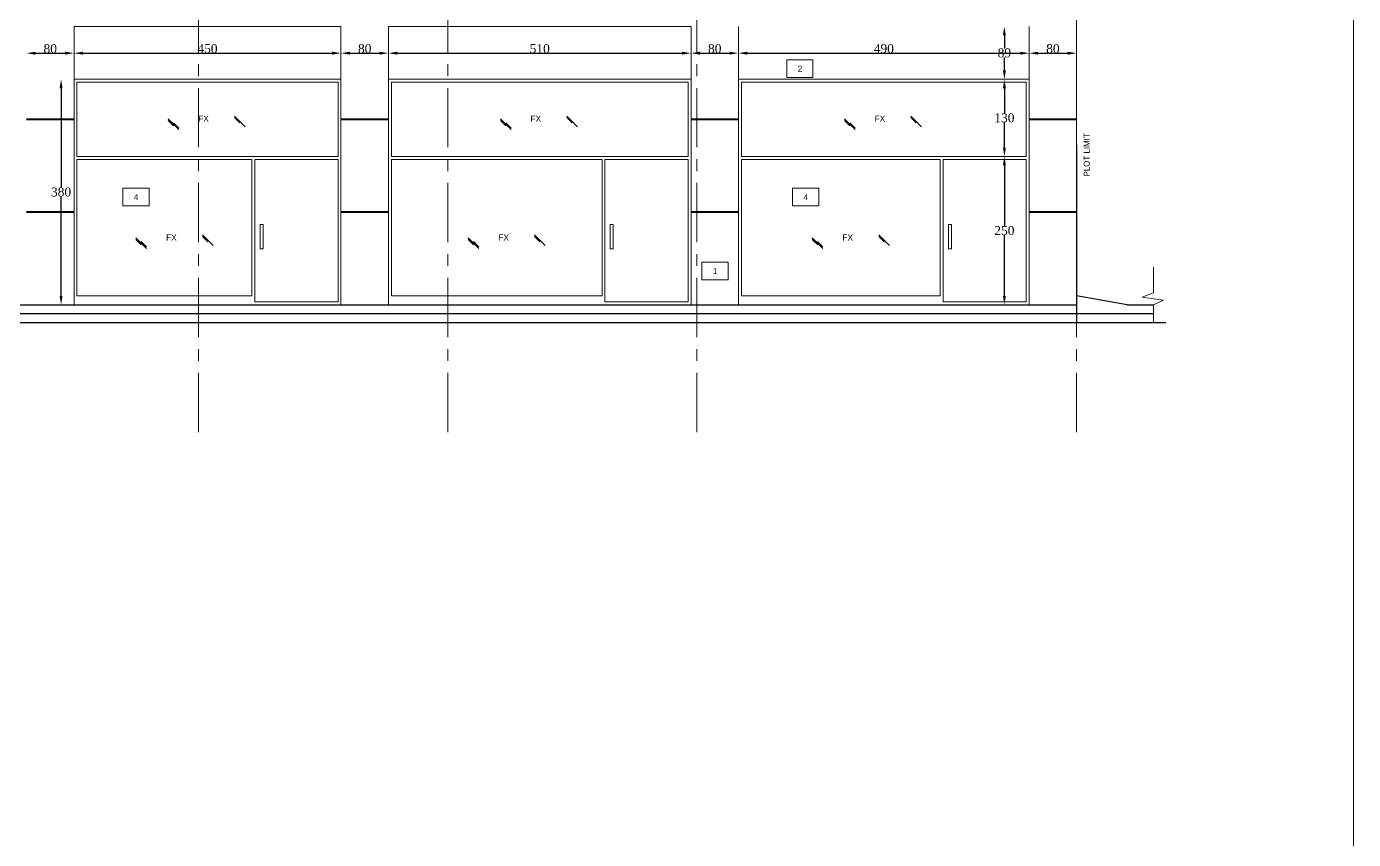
# Model space of a CAD drawing. Header units: millimetres. Extents: x -9083 to 924194, y -232449 to 321637.
# Drawn here: x 33231 to 55597, y 90951 to 104655 of the extents above; entities that cross this region are included whole.
import ezdxf
from ezdxf.enums import TextEntityAlignment as Align

# ---------------------------------------------------------------- set-up
doc = ezdxf.new("R2010")
doc.units = ezdxf.units.MM
doc.header["$LTSCALE"] = 400
doc.header["$MEASUREMENT"] = 0
doc.header["$PDMODE"] = 3
for name, pattern in [('CENTER', [2, 1.25, -0.25, 0.25, -0.25]), ('CENTERX2', [4, 2.5, -0.5, 0.5, -0.5]), ('DASHDOT', [1, 0.5, -0.25, 0, -0.25])]:
    doc.linetypes.add(name, pattern=pattern)
doc.layers.get('0').update_dxf_attribs({"lineweight": 0, "true_color": 0xff1414})
doc.layers.get('Defpoints').update_dxf_attribs({"color": 8, "lineweight": 5})
doc.layers.add('AXIES', color=7, linetype='CENTER', lineweight=0, true_color=0x949596)
for name, color, linetype, lineweight in [('ELEVATION 00', 7, 'Continuous', 30), ('ELEVATION 02', 3, 'Continuous', 18), ('ELEVATION WINDOW', 5, 'Continuous', 5), ('PLOT BOWNDARY', 1, 'DASHDOT', 50), ('ROOMS DIMENSION', 3, 'Continuous', 5), ('STAIR', 1, 'Continuous', 5), ('TAG ELEVATIONS DETAIL', 8, 'Continuous', 9)]:
    doc.layers.add(name, color=color, linetype=linetype, lineweight=lineweight)
doc.layers.add('HACH', color=8, linetype='Continuous')
doc.styles.add('ROMAN', font='times.ttf')
doc.styles.get("Standard").update_dxf_attribs({"font": 'GOTHIC.TTF', "height": 220})
doc.styles.add('WA-GV03-ELEV & SEC.-TYPE A$0$BOLD', font='romantic.ttf')
doc.styles.add('WA-GV03-ELEV & SEC.-TYPE A$0$Standard', font='arial.ttf')
doc.styles.add('XREF$0$STANDARD', font='verdana.ttf')
doc.dimstyles.new('ELEV DIM', dxfattribs={"dimtxt": 150, "dimasz": 150, "dimexe": 0.06, "dimexo": 0.06, "dimgap": 0.03, "dimtad": 1, "dimtih": 1, "dimtoh": 1, "dimdec": 0, "dimlfac": 0.1, "dimzin": 13, "dimdsep": 46, "dimtxsty": 'ROMAN', "dimcen": 0.09, "dimdle": 0.06, "dimse1": 1, "dimse2": 1, "dimclrd": 256, "dimclre": 256, "dimclrt": 3, "dimadec": 0, "dimazin": 0, "dimtfac": 1, "dimtdec": 0, "dimtix": 1, "dimtmove": 2, "dimatfit": 3, "dimfxl": 0.06, "dimtolj": 1, "dimtzin": 0, "dimarcsym": 0})

# ---------------------------------------------------------------- blocks, each defined once
blk = doc.blocks.new('rffghffr')
at = {"layer": 'AXIES', "linetype": 'CENTERX2'}
for p, q in [((6110882.5, 695783), (6110882.5, 714330.6)), ((6115082.5, 695783), (6115082.5, 714330.6)), ((6119282.5, 695783), (6119282.5, 714330.6)), ((6125682.5, 695783), (6125682.5, 714330.6))]:
    blk.add_line(p, q, dxfattribs=at)
blk = doc.blocks.new('*D341')
at = {"layer": 'Defpoints', "color": 0, "transparency": 16777216}
for p in [(34031, 104206), (33231, 103765), (34031, 103765)]:
    blk.add_point(p, dxfattribs=at)
at = {"layer": 'ROOMS DIMENSION', "lineweight": -2, "transparency": 16777216}
blk.add_line((33381, 104206), (33881, 104206), dxfattribs=at)
at = {"layer": 'ROOMS DIMENSION', "transparency": 16777216}
for points in [[(33381, 104231), (33381, 104181), (33231, 104206)], [(33881, 104231), (33881, 104181), (34031, 104206)]]:
    blk.add_solid(points, dxfattribs=at)
at = {"layer": 'ROOMS DIMENSION', "color": 3, "transparency": 16777216, "insert": (33631, 104282), "char_height": 150, "attachment_point": 5, "style": 'ROMAN'}
blk.add_mtext('\\A1;80', dxfattribs=at)
blk = doc.blocks.new('*D342')
at = {"layer": 'Defpoints', "color": 0, "transparency": 16777216}
for p in [(38531, 104206), (34031, 103765), (38531, 103765)]:
    blk.add_point(p, dxfattribs=at)
at = {"layer": 'ROOMS DIMENSION', "lineweight": -2, "transparency": 16777216}
blk.add_line((34181, 104206), (38381, 104206), dxfattribs=at)
at = {"layer": 'ROOMS DIMENSION', "transparency": 16777216}
for points in [[(34181, 104231), (34181, 104181), (34031, 104206)], [(38381, 104231), (38381, 104181), (38531, 104206)]]:
    blk.add_solid(points, dxfattribs=at)
at = {"layer": 'ROOMS DIMENSION', "color": 3, "transparency": 16777216, "insert": (36281, 104282), "char_height": 150, "attachment_point": 5, "style": 'ROMAN'}
blk.add_mtext('\\A1;450', dxfattribs=at)
blk = doc.blocks.new('*D343')
at = {"layer": 'Defpoints', "color": 0, "transparency": 16777216}
for p in [(39331, 104206), (38531, 103765), (39331, 103765)]:
    blk.add_point(p, dxfattribs=at)
at = {"layer": 'ROOMS DIMENSION', "lineweight": -2, "transparency": 16777216}
blk.add_line((38681, 104206), (39181, 104206), dxfattribs=at)
at = {"layer": 'ROOMS DIMENSION', "transparency": 16777216}
for points in [[(38681, 104231), (38681, 104181), (38531, 104206)], [(39181, 104231), (39181, 104181), (39331, 104206)]]:
    blk.add_solid(points, dxfattribs=at)
at = {"layer": 'ROOMS DIMENSION', "color": 3, "transparency": 16777216, "insert": (38931, 104282), "char_height": 150, "attachment_point": 5, "style": 'ROMAN'}
blk.add_mtext('\\A1;80', dxfattribs=at)
blk = doc.blocks.new('*D344')
at = {"layer": 'Defpoints', "color": 0, "transparency": 16777216}
for p in [(44431, 104206), (39331, 103765), (44431, 103765)]:
    blk.add_point(p, dxfattribs=at)
at = {"layer": 'ROOMS DIMENSION', "lineweight": -2, "transparency": 16777216}
blk.add_line((39481, 104206), (44281, 104206), dxfattribs=at)
at = {"layer": 'ROOMS DIMENSION', "transparency": 16777216}
for points in [[(39481, 104231), (39481, 104181), (39331, 104206)], [(44281, 104231), (44281, 104181), (44431, 104206)]]:
    blk.add_solid(points, dxfattribs=at)
at = {"layer": 'ROOMS DIMENSION', "color": 3, "transparency": 16777216, "insert": (41881, 104282), "char_height": 150, "attachment_point": 5, "style": 'ROMAN'}
blk.add_mtext('\\A1;510', dxfattribs=at)
blk = doc.blocks.new('*D345')
at = {"layer": 'Defpoints', "color": 0, "transparency": 16777216}
for p in [(45231, 104206), (44431, 103765), (45231, 103765)]:
    blk.add_point(p, dxfattribs=at)
at = {"layer": 'ROOMS DIMENSION', "lineweight": -2, "transparency": 16777216}
blk.add_line((44581, 104206), (45081, 104206), dxfattribs=at)
at = {"layer": 'ROOMS DIMENSION', "transparency": 16777216}
for points in [[(44581, 104231), (44581, 104181), (44431, 104206)], [(45081, 104231), (45081, 104181), (45231, 104206)]]:
    blk.add_solid(points, dxfattribs=at)
at = {"layer": 'ROOMS DIMENSION', "color": 3, "transparency": 16777216, "insert": (44831, 104282), "char_height": 150, "attachment_point": 5, "style": 'ROMAN'}
blk.add_mtext('\\A1;80', dxfattribs=at)
blk = doc.blocks.new('*D346')
at = {"layer": 'Defpoints', "color": 0, "transparency": 16777216}
for p in [(50131, 104206), (50131, 104181), (45231, 103765)]:
    blk.add_point(p, dxfattribs=at)
at = {"layer": 'ROOMS DIMENSION', "lineweight": -2, "transparency": 16777216}
blk.add_line((45381, 104206), (49981, 104206), dxfattribs=at)
at = {"layer": 'ROOMS DIMENSION', "transparency": 16777216}
for points in [[(45381, 104231), (45381, 104181), (45231, 104206)], [(49981, 104231), (49981, 104181), (50131, 104206)]]:
    blk.add_solid(points, dxfattribs=at)
at = {"layer": 'ROOMS DIMENSION', "color": 3, "transparency": 16777216, "insert": (47681, 104282), "char_height": 150, "attachment_point": 5, "style": 'ROMAN'}
blk.add_mtext('\\A1;490', dxfattribs=at)
blk = doc.blocks.new('*D347')
at = {"layer": 'Defpoints', "color": 0, "transparency": 16777216}
for p in [(50131, 104181), (50931, 104218), (50931, 104206)]:
    blk.add_point(p, dxfattribs=at)
at = {"layer": 'ROOMS DIMENSION', "lineweight": -2, "transparency": 16777216}
blk.add_line((50281, 104206), (50781, 104206), dxfattribs=at)
at = {"layer": 'ROOMS DIMENSION', "transparency": 16777216}
for points in [[(50281, 104231), (50281, 104181), (50131, 104206)], [(50781, 104231), (50781, 104181), (50931, 104206)]]:
    blk.add_solid(points, dxfattribs=at)
at = {"layer": 'ROOMS DIMENSION', "color": 3, "transparency": 16777216, "insert": (50531, 104282), "char_height": 150, "attachment_point": 5, "style": 'ROMAN'}
blk.add_mtext('\\A1;80', dxfattribs=at)
blk = doc.blocks.new('*D302')
at = {"layer": 'Defpoints', "color": 0, "transparency": 16777216}
for p in [(49713, 102465), (49858, 102465), (49858, 99965)]:
    blk.add_point(p, dxfattribs=at)
at = {"layer": 'ROOMS DIMENSION', "lineweight": -2, "transparency": 16777216}
for p, q in [((49713, 102315), (49713, 101291)), ((49713, 100115), (49713, 101139))]:
    blk.add_line(p, q, dxfattribs=at)
at = {"layer": 'ROOMS DIMENSION', "transparency": 16777216}
for points in [[(49688, 102315), (49738, 102315), (49713, 102465)], [(49688, 100115), (49738, 100115), (49713, 99965)]]:
    blk.add_solid(points, dxfattribs=at)
at = {"layer": 'ROOMS DIMENSION', "color": 3, "transparency": 16777216, "insert": (49713, 101215), "char_height": 150, "attachment_point": 5, "style": 'ROMAN'}
blk.add_mtext('\\A1;250', dxfattribs=at)
blk = doc.blocks.new('*D303')
at = {"layer": 'Defpoints', "color": 0, "transparency": 16777216}
for p in [(49713, 103765), (49908, 103765), (49908, 102465)]:
    blk.add_point(p, dxfattribs=at)
at = {"layer": 'ROOMS DIMENSION', "lineweight": -2, "transparency": 16777216}
for p, q in [((49713, 103615), (49713, 103191)), ((49713, 102615), (49713, 103039))]:
    blk.add_line(p, q, dxfattribs=at)
at = {"layer": 'ROOMS DIMENSION', "transparency": 16777216}
for points in [[(49688, 103615), (49738, 103615), (49713, 103765)], [(49688, 102615), (49738, 102615), (49713, 102465)]]:
    blk.add_solid(points, dxfattribs=at)
at = {"layer": 'ROOMS DIMENSION', "color": 3, "transparency": 16777216, "insert": (49713, 103115), "char_height": 150, "attachment_point": 5, "style": 'ROMAN'}
blk.add_mtext('\\A1;130', dxfattribs=at)
blk = doc.blocks.new('*D304')
at = {"layer": 'Defpoints', "color": 0, "transparency": 16777216}
for p in [(49713, 104655), (49908, 104655), (49908, 103765)]:
    blk.add_point(p, dxfattribs=at)
at = {"layer": 'ROOMS DIMENSION', "lineweight": -2, "transparency": 16777216}
for p, q in [((49713, 104505), (49713, 104287)), ((49713, 103915), (49713, 104133))]:
    blk.add_line(p, q, dxfattribs=at)
at = {"layer": 'ROOMS DIMENSION', "transparency": 16777216}
for points in [[(49688, 104505), (49738, 104505), (49713, 104655)], [(49688, 103915), (49738, 103915), (49713, 103765)]]:
    blk.add_solid(points, dxfattribs=at)
at = {"layer": 'ROOMS DIMENSION', "color": 3, "transparency": 16777216, "insert": (49713, 104210), "char_height": 150, "attachment_point": 5, "style": 'ROMAN'}
blk.add_mtext('\\A1;89', dxfattribs=at)
blk = doc.blocks.new('WA-GV03-ELEV & SEC.-TYPE A$0$RCSS TG')
blk.add_lwpolyline([(28718, -28969), (29160, -28969), (29160, -29267), (28718, -29267)], close=True)
at = {"style": 'WA-GV03-ELEV & SEC.-TYPE A$0$BOLD'}
blk.add_attdef('CH', text='', height=80, dxfattribs=at).set_placement((28932, -29118), align=Align.MIDDLE)
blk = doc.blocks.new('*D369')
at = {"layer": 'Defpoints', "color": 0, "transparency": 16777216}
for p in [(34031, 103765), (33813, 99965), (34031, 99965)]:
    blk.add_point(p, dxfattribs=at)
at = {"layer": 'ROOMS DIMENSION', "lineweight": -2, "transparency": 16777216}
for p, q in [((33813, 103615), (33813, 101941)), ((33813, 100115), (33813, 101789))]:
    blk.add_line(p, q, dxfattribs=at)
at = {"layer": 'ROOMS DIMENSION', "transparency": 16777216}
for points in [[(33788, 103615), (33838, 103615), (33813, 103765)], [(33788, 100115), (33838, 100115), (33813, 99965)]]:
    blk.add_solid(points, dxfattribs=at)
at = {"layer": 'ROOMS DIMENSION', "color": 3, "transparency": 16777216, "insert": (33813, 101865), "char_height": 150, "attachment_point": 5, "style": 'ROMAN'}
blk.add_mtext('\\A1;380', dxfattribs=at)

msp = doc.modelspace()

# ---------------------------------------------------------------- linework, layer by layer
at = {"layer": 'Defpoints'}
msp.add_lwpolyline([(-8100, 123208.72705), (55596.80779, 123208.72705), (55596.80779, 64923.38106), (-8100, 64923.38106)], close=True, dxfattribs=at)
at = {"layer": 'ELEVATION 00'}
for p, q in [((51781.67199, 99965.00308), (50931.26178, 100115.00308)), ((1372.59041, 99815.00308), (52223.85168, 99815.00308)), ((10431.23331, 99965.00308), (50931.26178, 99965.00308)), ((51781.67199, 99965.00308), (52223.85168, 99965.00308)), ((708.58114, 99665.00308), (52435.22217, 99665.00308))]:
    msp.add_line(p, q, dxfattribs=at)
at = {"layer": 'ELEVATION 02'}
for p, q in [((34031.26178, 104655.00308), (38531.26178, 104655.00308)), ((34031.26178, 99965.00308), (34031.26178, 104655.00308)), ((38531.26178, 99965.00308), (38531.26178, 104655.00308)), ((39331.26178, 104655.00308), (44431.26178, 104655.00308)), ((39331.26178, 99965.00308), (39331.26178, 104655.00308)), ((44431.26178, 99965.00308), (44431.26178, 104655.00308)), ((45231.26178, 99965.00308), (45231.26178, 104655.00308)), ((50131.26634, 99965.00308), (50131.26634, 104655.00308)), ((50931.26178, 104655.00308), (50931.26178, 103101.00308)), ((34031.26178, 103765.00308), (38531.26178, 103765.00308)), ((39331.26178, 103765.00308), (44431.26178, 103765.00308)), ((45231.26178, 103765.00308), (50131.26634, 103765.00308)), ((33231.26634, 103101.00308), (34031.26178, 103101.00308)), ((33247.99339, 103091.00308), (33231.26634, 103101.00308)), ((33231.26634, 103081.00308), (33247.99339, 103091.00308)), ((33231.26634, 103081.00308), (34031.26178, 103081.00308)), ((34014.53473, 103091.00308), (34031.26178, 103101.00308)), ((34031.26178, 103081.00308), (34014.53473, 103091.00308)), ((34031.26178, 103081.00308), (34031.26178, 101538.00308)), ((38531.26634, 103101.00308), (39331.26178, 103101.00308)), ((38547.99339, 103091.00308), (38531.26634, 103101.00308)), ((38531.26634, 103081.00308), (38547.99339, 103091.00308)), ((38531.26634, 103081.00308), (39331.26178, 103081.00308)), ((39314.53473, 103091.00308), (39331.26178, 103101.00308)), ((39331.26178, 103081.00308), (39314.53473, 103091.00308)), ((44431.26634, 103101.00308), (45231.26178, 103101.00308)), ((44447.99339, 103091.00308), (44431.26634, 103101.00308)), ((44431.26634, 103081.00308), (44447.99339, 103091.00308)), ((44431.26634, 103081.00308), (45231.26178, 103081.00308)), ((45214.53473, 103091.00308), (45231.26178, 103101.00308)), ((45231.26178, 103081.00308), (45214.53473, 103091.00308)), ((50131.26634, 103101.00308), (50931.26178, 103101.00308)), ((50147.99339, 103091.00308), (50131.26634, 103101.00308)), ((50131.26634, 103081.00308), (50147.99339, 103091.00308)), ((50131.26634, 103081.00308), (50931.26178, 103081.00308)), ((50914.53473, 103091.00308), (50931.26178, 103101.00308)), ((50931.26178, 103081.00308), (50914.53473, 103091.00308)), ((50931.26178, 103081.00308), (50931.26178, 101538.00308)), ((33231.26634, 101538.00308), (34031.26178, 101538.00308)), ((33247.99339, 101528.00308), (33231.26634, 101538.00308)), ((33231.26634, 101518.00308), (33247.99339, 101528.00308)), ((33231.26634, 101518.00308), (34031.26178, 101518.00308)), ((34014.53473, 101528.00308), (34031.26178, 101538.00308)), ((34031.26178, 101518.00308), (34014.53473, 101528.00308)), ((38531.26634, 101538.00308), (39331.26178, 101538.00308)), ((38547.99339, 101528.00308), (38531.26634, 101538.00308)), ((38531.26634, 101518.00308), (38547.99339, 101528.00308)), ((38531.26634, 101518.00308), (39331.26178, 101518.00308)), ((39314.53473, 101528.00308), (39331.26178, 101538.00308)), ((39331.26178, 101518.00308), (39314.53473, 101528.00308)), ((44431.26634, 101538.00308), (45231.26178, 101538.00308)), ((44447.99339, 101528.00308), (44431.26634, 101538.00308)), ((44431.26634, 101518.00308), (44447.99339, 101528.00308)), ((44431.26634, 101518.00308), (45231.26178, 101518.00308)), ((45214.53473, 101528.00308), (45231.26178, 101538.00308)), ((45231.26178, 101518.00308), (45214.53473, 101528.00308)), ((50131.26634, 101538.00308), (50931.26178, 101538.00308)), ((50147.99339, 101528.00308), (50131.26634, 101538.00308)), ((50131.26634, 101518.00308), (50147.99339, 101528.00308)), ((50131.26634, 101518.00308), (50931.26178, 101518.00308)), ((50914.53473, 101528.00308), (50931.26178, 101538.00308)), ((50931.26178, 101518.00308), (50914.53473, 101528.00308)), ((50931.26178, 101518.00308), (50931.26178, 99965.00308))]:
    msp.add_line(p, q, dxfattribs=at)
at = {"layer": 'ELEVATION WINDOW'}
for p, q in [((34081.26178, 103715.00308), (38481.26178, 103715.00308)), ((34081.26178, 102465.00308), (34081.26178, 103715.00308)), ((38481.26178, 102465.00308), (38481.26178, 103715.00308)), ((39381.26178, 103715.00308), (44381.26178, 103715.00308)), ((39381.26178, 102465.00308), (39381.26178, 103715.00308)), ((44381.26178, 102465.00308), (44381.26178, 103715.00308)), ((45281.26178, 103715.00308), (50081.26634, 103715.00308)), ((45281.26178, 102465.00308), (45281.26178, 103715.00308)), ((50081.26634, 102465.00308), (50081.26634, 103715.00308)), ((34081.26178, 102465.00308), (38481.26178, 102465.00308)), ((39381.26178, 102465.00308), (44381.26178, 102465.00308)), ((45281.26178, 102465.00308), (50081.26634, 102465.00308)), ((34081.26178, 102415.00308), (37031.26178, 102415.00308)), ((34081.26178, 100115.00308), (34081.26178, 102415.00308)), ((37031.26178, 100115.00308), (37031.26178, 102415.00308)), ((37081.26178, 102415.00308), (38481.26178, 102415.00308)), ((37081.26178, 100015.00308), (37081.26178, 102415.00308)), ((38481.26178, 100015.00308), (38481.26178, 102415.00308)), ((39381.26178, 102415.00308), (42931.26178, 102415.00308)), ((39381.26178, 100115.00308), (39381.26178, 102415.00308)), ((42931.26178, 100115.00308), (42931.26178, 102415.00308)), ((42981.26178, 102415.00308), (44381.26178, 102415.00308)), ((42981.26178, 100015.00308), (42981.26178, 102415.00308)), ((44381.26178, 100015.00308), (44381.26178, 102415.00308)), ((45281.26178, 102415.00308), (48631.26634, 102415.00308)), ((45281.26178, 100115.00308), (45281.26178, 102415.00308)), ((48631.26634, 100115.00308), (48631.26634, 102415.00308)), ((48681.26634, 102415.00308), (50081.26634, 102415.00308)), ((48681.26634, 100015.00308), (48681.26634, 102415.00308)), ((50081.26634, 100015.00308), (50081.26634, 102415.00308)), ((34081.26178, 100115.00308), (37031.26178, 100115.00308)), ((37081.26178, 100015.00308), (38481.26178, 100015.00308)), ((39381.26178, 100115.00308), (42931.26178, 100115.00308)), ((42981.26178, 100015.00308), (44381.26178, 100015.00308)), ((45281.26178, 100115.00308), (48631.26634, 100115.00308)), ((48681.26634, 100015.00308), (50081.26634, 100015.00308))]:
    msp.add_line(p, q, dxfattribs=at)
for points in [[(37170.03697, 101316.04488), (37219.50618, 101316.04488), (37219.50618, 100906.40551), (37170.03697, 100906.40551)], [(43070.03697, 101316.04488), (43119.50618, 101316.04488), (43119.50618, 100906.40551), (43070.03697, 100906.40551)], [(48770.04154, 101316.04488), (48819.51074, 101316.04488), (48819.51074, 100906.40551), (48770.04154, 100906.40551)]]:
    msp.add_lwpolyline(points, close=True, dxfattribs=at)
at = {"layer": 'HACH'}
for p, q in [((36917.39356, 102965.59989), (36737.39356, 103145.59989)), ((36827.84583, 103029.69178), (36737.84583, 103119.69178)), ((42517.39356, 102965.59989), (42337.39356, 103145.59989)), ((42427.84583, 103029.69178), (42337.84583, 103119.69178)), ((48317.39584, 102965.59989), (48137.39584, 103145.59989)), ((48227.84812, 103029.69178), (48137.84812, 103119.69178)), ((35797.97534, 102917.65666), (35617.97534, 103097.65666)), ((35708.42761, 102981.74854), (35618.42761, 103071.74854)), ((35797.52307, 102943.56478), (35707.52307, 103033.56478)), ((41397.97534, 102917.65666), (41217.97534, 103097.65666)), ((41308.42761, 102981.74854), (41218.42761, 103071.74854)), ((41397.52307, 102943.56478), (41307.52307, 103033.56478)), ((47197.97762, 102917.65666), (47017.97762, 103097.65666)), ((47108.4299, 102981.74854), (47018.4299, 103071.74854)), ((47197.52535, 102943.56478), (47107.52535, 103033.56478)), ((35255.45298, 100913.50508, 0.00019), (35075.45298, 101093.50508, 0.00019)), ((36374.8712, 100961.44831, 0.00019), (36194.8712, 101141.44831, 0.00019)), ((36285.32347, 101025.5402, 0.00019), (36195.32347, 101115.5402, 0.00019)), ((40855.45298, 100913.50508, 0.00019), (40675.45298, 101093.50508, 0.00019)), ((41974.8712, 100961.44831, 0.00019), (41794.8712, 101141.44831, 0.00019)), ((41885.32347, 101025.5402, 0.00019), (41795.32347, 101115.5402, 0.00019)), ((46655.45526, 100913.50508, 0.00019), (46475.45526, 101093.50508, 0.00019)), ((47774.87348, 100961.44831, 0.00019), (47594.87348, 101141.44831, 0.00019)), ((47685.32575, 101025.5402, 0.00019), (47595.32575, 101115.5402, 0.00019)), ((35165.90525, 100977.59696, 0.00019), (35075.90525, 101067.59696, 0.00019)), ((35255.0007, 100939.4132, 0.00019), (35165.0007, 101029.4132, 0.00019)), ((40765.90525, 100977.59696, 0.00019), (40675.90525, 101067.59696, 0.00019)), ((40855.0007, 100939.4132, 0.00019), (40765.0007, 101029.4132, 0.00019)), ((46565.90753, 100977.59696, 0.00019), (46475.90753, 101067.59696, 0.00019)), ((46655.00299, 100939.4132, 0.00019), (46565.00299, 101029.4132, 0.00019))]:
    msp.add_line(p, q, dxfattribs=at)
at = {"layer": 'PLOT BOWNDARY', "const_width": 25}
msp.add_lwpolyline([(50931.26178, 99665.00308), (50931.26178, 102665.00308)], dxfattribs=at)
at = {"layer": 'STAIR'}
msp.add_lwpolyline([(52223.85168, 100599.5747), (52223.85168, 100166.51018), (52036.52917, 100093.40397), (52394.57366, 100043.40397), (52223.85168, 99965.52431), (52223.85168, 99665.00308)], dxfattribs=at)

# ---------------------------------------------------------------- block references
at = {"layer": 'AXIES'}
msp.add_blockref('rffghffr', (-6074751.25257, -597964.26251), dxfattribs=at)
at = {"layer": 'TAG ELEVATIONS DETAIL'}
ref = msp.add_blockref('WA-GV03-ELEV & SEC.-TYPE A$0$RCSS TG', (17326.07708, 133061.7225), dxfattribs=at)
ref.add_attrib('CH', '2', dxfattribs={"layer": '0', "color": 1, "height": 100, "style": 'WA-GV03-ELEV & SEC.-TYPE A$0$Standard'}).set_placement((46267.71504, 103943.51342), align=Align.MIDDLE)
ref = msp.add_blockref('WA-GV03-ELEV & SEC.-TYPE A$0$RCSS TG', (6136.04841, 130896.77757), dxfattribs=at)
ref.add_attrib('CH', '4', dxfattribs={"layer": '0', "color": 1, "height": 100, "style": 'WA-GV03-ELEV & SEC.-TYPE A$0$Standard'}).set_placement((35077.68637, 101778.56849), align=Align.MIDDLE)
ref = msp.add_blockref('WA-GV03-ELEV & SEC.-TYPE A$0$RCSS TG', (17423.37997, 130896.77757), dxfattribs=at)
ref.add_attrib('CH', '4', dxfattribs={"layer": '0', "color": 1, "height": 100, "style": 'WA-GV03-ELEV & SEC.-TYPE A$0$Standard'}).set_placement((46365.01792, 101778.56849), align=Align.MIDDLE)
ref = msp.add_blockref('WA-GV03-ELEV & SEC.-TYPE A$0$RCSS TG', (15896.26057, 129651.20246), dxfattribs=at)
ref.add_attrib('CH', '1', dxfattribs={"layer": '0', "color": 1, "height": 100, "style": 'WA-GV03-ELEV & SEC.-TYPE A$0$Standard'}).set_placement((44837.89853, 100532.99338), align=Align.MIDDLE)

# ---------------------------------------------------------------- texts
at = {"layer": 'ELEVATION WINDOW'}
for p in [(36125.24829, 103049.77442, 388.60871), (41725.24829, 103049.77442, 388.60871), (47525.25057, 103049.77442, 388.60871), (35582.72592, 101045.62284, 388.60891), (41182.72592, 101045.62284, 388.60891), (46982.7282, 101045.62284, 388.60891)]:
    msp.add_text('FX', height=105, dxfattribs=at).set_placement(p)
at = {"layer": 'PLOT BOWNDARY', "insert": (51101.60343, 102491.67498), "char_height": 100, "width": 3591.7615035, "attachment_point": 5, "rotation": 90, "style": 'XREF$0$STANDARD'}
msp.add_mtext('{\\fStylus BT|b0|i0|c0|p34;PLOT LIMIT}', dxfattribs=at)

# ---------------------------------------------------------------- dimensions: what is measured, and where the dimension line sits
at = {"layer": 'ROOMS DIMENSION'}
for base, p1, p2, picture, middle in [((49712.5503, 104655.00308), (49908.09175, 103765.00308), (49908.09175, 104655.00308), '*D304', (49712.5503, 104210.00308)), ((33813.21379, 99965.00308), (34031.26178, 103765.00308), (34031.26178, 99965.00308), '*D369', (33813.21379, 101865.00308)), ((49712.5803, 103765.00308), (49908.15425, 102465.00308), (49908.15425, 103765.00308), '*D303', (49712.5803, 103115.00308)), ((49712.7603, 102465.00308), (49858.15425, 99965.00308), (49858.15425, 102465.00308), '*D302', (49712.7603, 101215.00308))]:
    dim = msp.add_linear_dim(base=base, p1=p1, p2=p2, angle=90, dimstyle='ELEV DIM', dxfattribs=at)
    dim.commit()
    dim.dimension.update_dxf_attribs({"geometry": picture, "text_midpoint": middle})
for base, p1, p2, picture, middle in [((34031.26178, 104205.81745), (33231.26178, 103765.00308), (34031.26178, 103765.00308), '*D341', (33631.26178, 104282.14521)), ((38531.26178, 104205.81745), (34031.26178, 103765.00308), (38531.26178, 103765.00308), '*D342', (36281.26178, 104282.14521)), ((39331.26178, 104205.81745), (38531.26178, 103765.00308), (39331.26178, 103765.00308), '*D343', (38931.26178, 104282.14521)), ((44431.26178, 104205.81745), (39331.26178, 103765.00308), (44431.26178, 103765.00308), '*D344', (41881.26178, 104282.14521)), ((45231.26178, 104205.81745), (44431.26178, 103765.00308), (45231.26178, 103765.00308), '*D345', (44831.26178, 104282.14521)), ((50131.26634, 104205.81745), (45231.26178, 103765.00308), (50131.26634, 104181.2126), '*D346', (47681.26406, 104282.36151)), ((50931.26178, 104205.81745), (50131.26634, 104181.2126), (50931.26178, 104218.45858), '*D347', (50531.26406, 104282.14521))]:
    dim = msp.add_linear_dim(base=base, p1=p1, p2=p2, dimstyle='ELEV DIM', dxfattribs=at)
    dim.commit()
    dim.dimension.update_dxf_attribs({"geometry": picture, "text_midpoint": middle})

doc.saveas('drawing.dxf')
